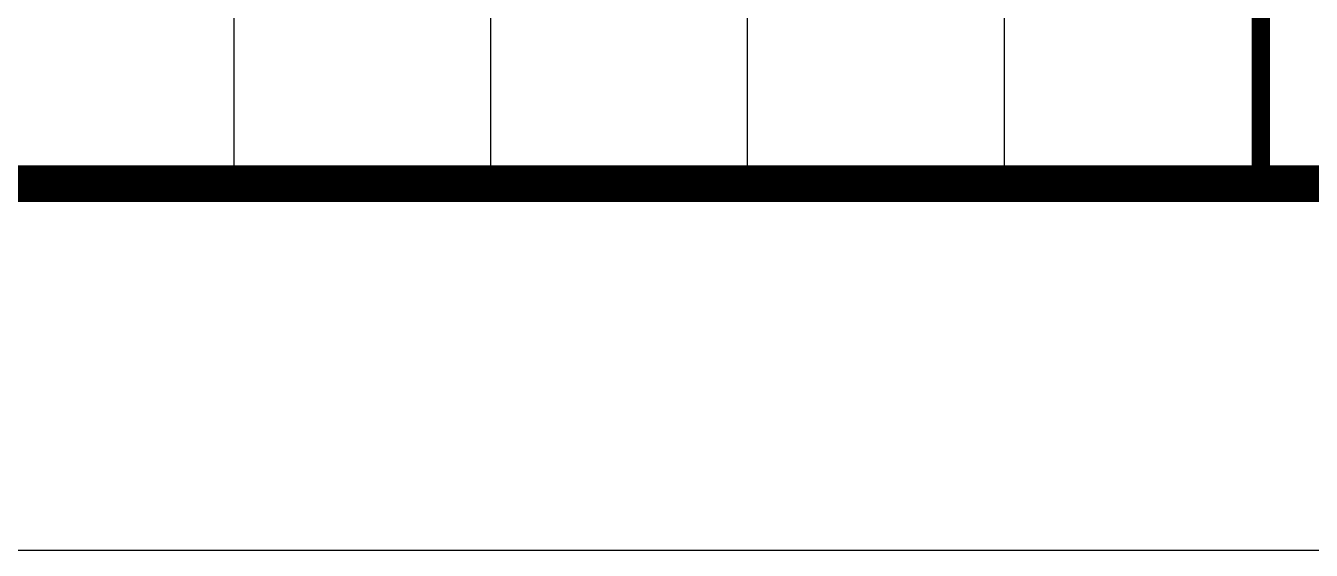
# Model space of a CAD drawing. Extents: x -12446 to 284554, y -295110 to 165007.
# Drawn here: x 179054 to 182559, y -295110 to -293680 of the extents above; entities that cross this region are included whole.
import ezdxf

# ---------------------------------------------------------------- set-up
doc = ezdxf.new("R2010")
doc.units = 0
doc.header["$LTSCALE"] = 1000
doc.layers.get('0').update_dxf_attribs({"linetype": 'CONTINUOUS'})
for name, color, linetype in [('A-Anno-Note', 241, 'CONTINUOUS'), ('AX-14-E$0$AX-31-B01$0$A-Grid-Iden', 11, 'CONTINUOUS'), ('AX-31-B01$0$A-Grid-Iden', 11, 'CONTINUOUS')]:
    doc.layers.add(name, color=color, linetype=linetype)

# ---------------------------------------------------------------- blocks, each defined once
blk = doc.blocks.new('*U192')
at = {"color": 4}
blk.add_lwpolyline([(-1041, -10), (10, -10), (10, 584), (-1041, 584)], close=True, dxfattribs=at)
at = {"color": 4, "const_width": 1}
blk.add_lwpolyline([(-1016, 0), (0, 0), (0, 574), (-1016, 574)], close=True, dxfattribs=at)
blk = doc.blocks.new('*U400')
at = {"color": 4}
blk.add_lwpolyline([(-1041, -10), (10, -10), (10, 584), (-1041, 584)], close=True, dxfattribs=at)
at = {"color": 4, "const_width": 1}
blk.add_lwpolyline([(-1016, 0), (0, 0), (0, 574), (-1016, 574)], close=True, dxfattribs=at)
blk = doc.blocks.new('AX-TK-HF-20190012-S001-TQ2$0$BZTQ')
at = {"color": 4}
for p, q in [((-70, 149.675), (0, 149.675)), ((-70, 142.675), (0, 142.675)), ((-70, 135.675), (0, 135.675)), ((-50, 128.675), (0, 128.675))]:
    blk.add_line(p, q, dxfattribs=at)
at = {"color": 4, "const_width": 0.5}
blk.add_lwpolyline([(-70, 156.675), (0, 156.675)], dxfattribs=at)
blk = doc.blocks.new('AX-TK-HF-20190012-S001-TQ2')
blk.add_blockref('AX-TK-HF-20190012-S001-TQ2$0$BZTQ', (0, 0))
blk = doc.blocks.new('AX-14-E')
at = {"xscale": 100, "yscale": 100, "zscale": 100, "rotation": 270}
blk.add_blockref('AX-TK-HF-20190012-S001-TQ2', (166754.3, -294110.2), dxfattribs=at)
at = {"layer": 'AX-14-E$0$AX-31-B01$0$A-Grid-Iden', "linetype": 'ByBlock', "xscale": 100, "yscale": 100, "zscale": 100, "rotation": 270}
blk.add_blockref('*U400', (166754.3, -294110.2), dxfattribs=at)

msp = doc.modelspace()

# ---------------------------------------------------------------- block references
at = {"layer": 'AX-31-B01$0$A-Grid-Iden', "linetype": 'ByBlock', "xscale": 100, "yscale": 100, "zscale": 100, "rotation": 270}
msp.add_blockref('*U192', (166754.3, -294110.2), dxfattribs=at)

# ---------------------------------------------------------------- next in the draw order: block references
at = {"layer": 'A-Anno-Note'}
msp.add_blockref('AX-14-E', (0, 0), dxfattribs=at)

doc.saveas('drawing.dxf')
